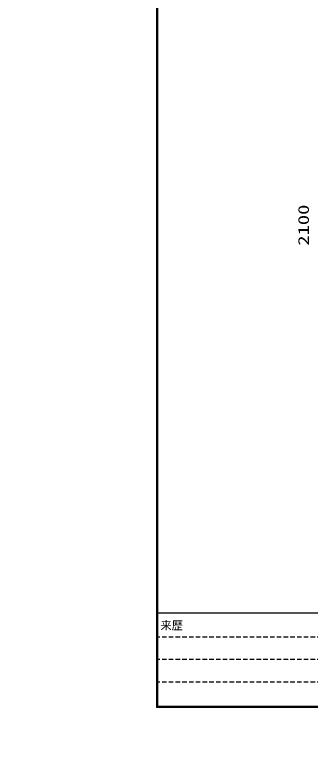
# Model space of a CAD drawing. Units: millimetres, scale not verified. Extents: x -9571 to 7747, y -6704 to 5373.
# Drawn here: x -9571 to -7204, y -6704 to -662 of the extents above; entities that cross this region are included whole.
import ezdxf
from ezdxf.enums import TextEntityAlignment as Align

# ---------------------------------------------------------------- set-up
doc = ezdxf.new("R2010")
doc.units = ezdxf.units.MM
doc.header["$LTSCALE"] = 30
doc.linetypes.add('DASHED1', pattern=[1.8, 1.2, -0.6])
for name, color, linetype, lineweight in [('0-0_0', 4, 'Continuous', 25), ('0-6_00クル-フ-6寸法', 7, 'Continuous', 25), ('0-7_Axis_waku', 7, 'Continuous', 25)]:
    doc.layers.add(name, color=color, linetype=linetype, lineweight=lineweight)
doc.styles.add('MS Gothic', font='')
doc.styles.add('ＭＳ ゴシック', font='')
doc.styles.get('MS Gothic').set_extended_font_data('MS Gothic')
doc.styles.get('ＭＳ ゴシック').set_extended_font_data('MS Gothic')

msp = doc.modelspace()

# ---------------------------------------------------------------- linework, layer by layer
at = {"layer": '0-0_0', "color": 7}
msp.add_solid([(-9571.06, -6704.45), (-9571.06, -6704.45), (-9571.06, -6704.45)], dxfattribs=at)
at = {"layer": '0-0_0'}
msp.add_solid([(-9571.06, -6704.45), (-9571.06, -6704.45), (-9571.06, -6704.45)], dxfattribs=at)
at = {"layer": '0-7_Axis_waku'}
for p, q in [((-8439.46, 5372.95), (-8439.46, -6211.85)), ((-8438.86, 5372.35), (-8438.86, -6211.25)), ((-8438.26, 5371.75), (-8438.26, -6210.65)), ((-8437.66, 5371.15), (-8437.66, -6210.05)), ((-8437.06, 5370.55), (-8437.06, -6209.45)), ((-8436.46, 5369.95), (-8436.46, -6208.85)), ((-8435.86, 5369.35), (-8435.86, -6208.25)), ((-8435.26, 5368.75), (-8435.26, -6207.65)), ((-8434.66, 5368.15), (-8434.66, -6207.05)), ((-8434.06, 5367.55), (-8434.06, -6206.45)), ((-8433.46, 5366.95), (-8433.46, -6205.85)), ((-8432.86, 5366.35), (-8432.86, -6205.25)), ((-8432.26, 5365.75), (-8432.26, -6204.65)), ((-8431.66, 5365.15), (-8431.66, -6204.05)), ((-8431.06, 5364.55), (-8431.06, -6203.45)), ((-8431.06, -5453.45), (7738.94, -5453.45)), ((7747.34, -6211.85), (-8439.46, -6211.85)), ((7746.74, -6211.25), (-8438.86, -6211.25)), ((7746.14, -6210.65), (-8438.26, -6210.65)), ((7745.54, -6210.05), (-8437.66, -6210.05)), ((7744.94, -6209.45), (-8437.06, -6209.45)), ((7744.34, -6208.85), (-8436.46, -6208.85)), ((7743.74, -6208.25), (-8435.86, -6208.25)), ((7743.14, -6207.65), (-8435.26, -6207.65)), ((7742.54, -6207.05), (-8434.66, -6207.05)), ((7741.94, -6206.45), (-8434.06, -6206.45)), ((7741.34, -6205.85), (-8433.46, -6205.85)), ((7740.74, -6205.25), (-8432.86, -6205.25)), ((7740.14, -6204.65), (-8432.26, -6204.65)), ((7739.54, -6204.05), (-8431.66, -6204.05)), ((-8431.06, -6203.45), (7738.94, -6203.45))]:
    msp.add_line(p, q, dxfattribs=at)
at = {"layer": '0-7_Axis_waku', "linetype": 'DASHED1'}
for p, q in [((-421.06, -5648.45), (-8431.06, -5648.45)), ((-421.06, -5828.45), (-8431.06, -5828.45)), ((-421.06, -6008.45), (-8431.06, -6008.45))]:
    msp.add_line(p, q, dxfattribs=at)

# ---------------------------------------------------------------- texts
at = {"layer": '0-6_00クル-フ-6寸法', "color": 3, "style": 'ＭＳ ゴシック', "width": 1.4}
msp.add_text('2100', height=86.59, rotation=90, dxfattribs=at).set_placement((-7193.99, -2510.85), align=Align.BOTTOM_LEFT)
at = {"layer": '0-7_Axis_waku', "style": 'MS Gothic'}
msp.add_text('来歴', height=65.98, dxfattribs=at).set_placement((-8408.04, -5606.99), align=Align.BOTTOM_LEFT)

doc.saveas('drawing.dxf')
